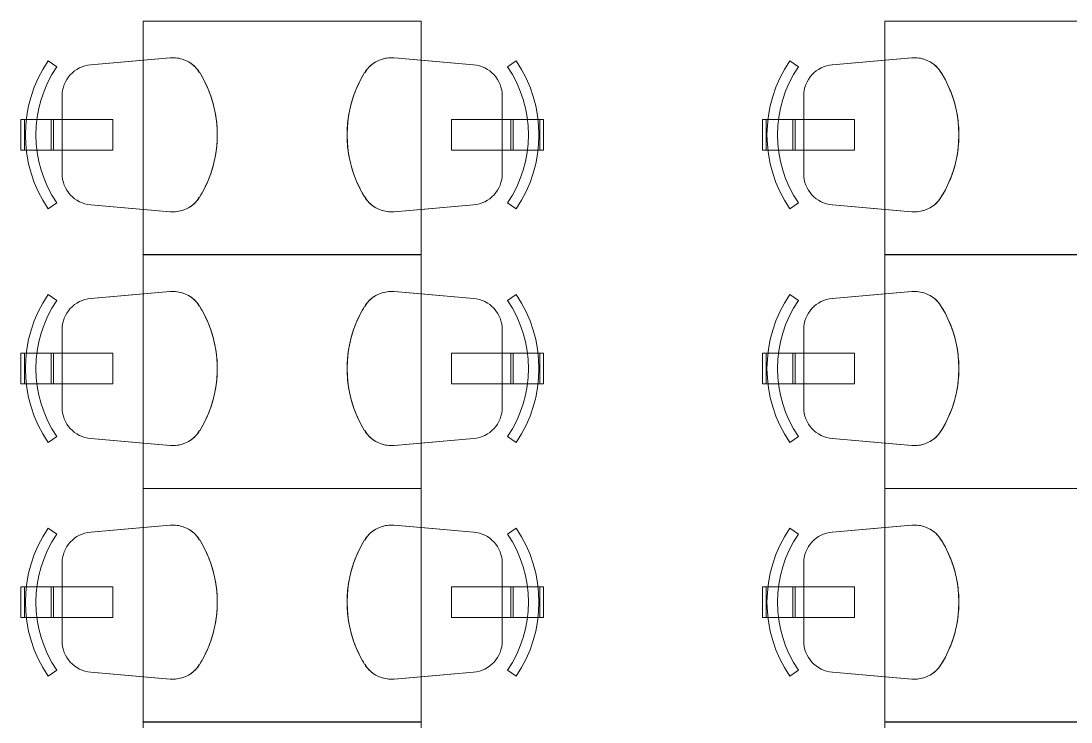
# Model space of a CAD drawing. Header units: inches. Extents: x 25273 to 28081, y 11840 to 13753.
# Drawn here: x 27602.4 to 27738.3, y 12203.6 to 12294.3 of the extents above; entities that cross this region are included whole.
import ezdxf

# ---------------------------------------------------------------- set-up
doc = ezdxf.new("R2010")
doc.units = ezdxf.units.IN
doc.header["$MEASUREMENT"] = 0
doc.layers.add('X1$0$I-FURN', color=30, linetype='Continuous', lineweight=9)

# ---------------------------------------------------------------- blocks, each defined once
blk = doc.blocks.new('X1$0$30 x 60 table22 - 30 x 60 table-5036654-FIRST FLOOR POWER _ SIGNAL')
at = {"layer": 'X1$0$I-FURN'}
for p, q in [((3042.85, 795.88), (3006.85, 795.88)), ((3006.85, 795.88), (3006.85, 765.65)), ((3006.85, 765.65), (3006.85, 795.88)), ((3006.85, 795.88), (3042.85, 795.88)), ((3042.85, 765.65), (3042.85, 795.88)), ((3042.85, 795.88), (3042.85, 765.65)), ((3006.85, 765.65), (3042.85, 765.65)), ((3042.85, 765.65), (3006.85, 765.65))]:
    blk.add_line(p, q, dxfattribs=at)
blk = doc.blocks.new('X1$0$30 x 60 table24 - 30 x 60 table-5036667-FIRST FLOOR POWER _ SIGNAL')
at = {"layer": 'X1$0$I-FURN'}
for p, q in [((3042.85, 795.88), (3006.85, 795.88)), ((3006.85, 795.88), (3006.85, 765.65)), ((3006.85, 765.65), (3006.85, 795.88)), ((3006.85, 795.88), (3042.85, 795.88)), ((3042.85, 765.65), (3042.85, 795.88)), ((3042.85, 795.88), (3042.85, 765.65)), ((3006.85, 765.65), (3042.85, 765.65)), ((3042.85, 765.65), (3006.85, 765.65))]:
    blk.add_line(p, q, dxfattribs=at)
blk = doc.blocks.new('X1$0$F-Chairs1 - Side 01-V162-FIRST FLOOR POWER _ SIGNAL')
at = {"layer": 'X1$0$I-FURN'}
for p, q in [((-9.07, 9.03), (-9.96, 19.32)), ((-9.96, 19.32), (-9.66, 15.81)), ((-9.66, 15.81), (-9.96, 19.32)), ((9.96, 19.32), (9.07, 9.03)), ((9.66, 15.81), (9.96, 19.32)), ((9.96, 19.32), (9.66, 15.81)), ((-9.66, 15.81), (-9.07, 9.03)), ((-9.07, 9.03), (-9.66, 15.81)), ((9.07, 9.03), (9.66, 15.81)), ((9.66, 15.81), (9.07, 9.03)), ((-2, 11.91), (-2, 5.32)), ((2, 11.91), (-2, 11.91)), ((-2, 11.91), (2, 11.91)), ((-2, 5.32), (-2, 11.91)), ((2, 11.91), (2, 5.32)), ((2, 5.32), (2, 11.91)), ((-9.57, 3.52), (-8.8, 4.64)), ((-8.8, 4.64), (-9.57, 3.52)), ((-9.57, 3.52), (-8.8, 4.64)), ((5.02, 5.32), (-5.02, 5.32)), ((-5.02, 5.32), (5.02, 5.32)), ((5.02, 5.32), (-5.02, 5.32)), ((-2, 5.32), (-2, 3.91)), ((-2, 4.21), (-2, 5.32)), ((2, 4.21), (-2, 4.21)), ((-2, 2.09), (-2, 4.21)), ((2, 5.32), (2, 4.21)), ((2, 3.91), (2, 5.32)), ((2, 4.21), (2, 2.09)), ((8.8, 4.64), (9.57, 3.52)), ((9.57, 3.52), (8.8, 4.64)), ((8.8, 4.64), (9.57, 3.52)), ((-2, 3.91), (-2, 2.09)), ((-2, 3.91), (2, 3.91)), ((2, 2.09), (2, 3.91)), ((-2, 2.09), (-2, 0.72)), ((-2, 0.72), (-2, 2.09)), ((2, 2.09), (2, 0.72)), ((2, 0.72), (2, 2.09)), ((-2, 0.72), (-2, 0)), ((-2, 0.46), (-2, 0.72)), ((2, 0.46), (-2, 0.46)), ((-2, 0.46), (-2, 0)), ((2, 0.46), (-2, 0.46)), ((2, 0.72), (2, 0.46)), ((2, 0), (2, 0.72)), ((2, 0), (2, 0.46)), ((-2, 0), (2, 0)), ((-2, 0), (2, 0))]:
    blk.add_line(p, q, dxfattribs=at)
for centre, radius, start, end in [((0, 10.06), 15.35, 58.407, 121.593), ((0, 10.06), 15.35, 58.407, 121.593), ((0, 10.06), 15.35, 103.5399, 112.5665), ((0, 10.06), 15.35, 94.5133, 103.5399), ((0, 10.06), 15.35, 85.4867, 94.5133), ((0, 10.06), 15.35, 76.4601, 85.4867), ((0, 10.06), 15.35, 67.4335, 76.4601), ((-5.91, 19.67), 4.06, 121.593, 184.9697), ((-5.91, 19.67), 4.06, 121.593, 184.9697), ((-5.91, 19.67), 4.06, 121.593, 134.2684), ((0, 10.06), 15.35, 112.5665, 121.593), ((0, 10.06), 15.35, 58.407, 67.4335), ((5.91, 19.67), 4.06, 355.0303, 58.407), ((5.91, 19.67), 4.06, 355.0303, 58.407), ((5.91, 19.67), 4.06, 45.7316, 58.407), ((-5.91, 19.67), 4.06, 146.9437, 159.6191), ((-5.91, 19.67), 4.06, 134.2684, 146.9437), ((5.91, 19.67), 4.06, 33.0563, 45.7316), ((5.91, 19.67), 4.06, 20.3809, 33.0563), ((-5.91, 19.67), 4.06, 159.6191, 172.2944), ((5.91, 19.67), 4.06, 7.7056, 20.3809), ((-5.91, 19.67), 4.06, 172.2944, 184.9697), ((5.91, 19.67), 4.06, 355.0303, 7.7056), ((-5.02, 9.38), 4.06, 184.9697, 270), ((-5.02, 9.38), 4.06, 184.9697, 270), ((-5.02, 9.38), 4.06, 184.9697, 270), ((5.02, 9.38), 4.06, 270, 355.0303), ((5.02, 9.38), 4.06, 270, 355.0303), ((5.02, 9.38), 4.06, 270, 355.0303), ((0, 17.51), 15.59, 235.6197, 304.3803), ((0, 17.51), 15.59, 235.6197, 304.3803), ((0, 17.51), 15.59, 235.6197, 304.3803), ((0, 17.51), 16.94, 235.6197, 304.3803), ((0, 17.51), 16.94, 235.6197, 304.3803), ((0, 17.51), 16.94, 235.6197, 304.3803)]:
    blk.add_arc(centre, radius, start, end, dxfattribs=at)
blk = doc.blocks.new('X1$0$30 x 60 table29 - 30 x 60 table-5036680-FIRST FLOOR POWER _ SIGNAL')
at = {"layer": 'X1$0$I-FURN'}
for p, q in [((3042.85, 795.88), (3006.85, 795.88)), ((3006.85, 795.88), (3006.85, 765.65)), ((3006.85, 765.65), (3006.85, 795.88)), ((3006.85, 795.88), (3042.85, 795.88)), ((3042.85, 765.65), (3042.85, 795.88)), ((3042.85, 795.88), (3042.85, 765.65)), ((3006.85, 765.65), (3042.85, 765.65)), ((3042.85, 765.65), (3006.85, 765.65))]:
    blk.add_line(p, q, dxfattribs=at)
blk = doc.blocks.new('X1$0$F-Chairs1 - Side 01-V163-FIRST FLOOR POWER _ SIGNAL')
at = {"layer": 'X1$0$I-FURN'}
for p, q in [((-9.07, 9.03), (-9.96, 19.32)), ((-9.96, 19.32), (-9.66, 15.81)), ((-9.66, 15.81), (-9.96, 19.32)), ((9.96, 19.32), (9.07, 9.03)), ((9.66, 15.81), (9.96, 19.32)), ((9.96, 19.32), (9.66, 15.81)), ((-9.66, 15.81), (-9.07, 9.03)), ((-9.07, 9.03), (-9.66, 15.81)), ((9.07, 9.03), (9.66, 15.81)), ((9.66, 15.81), (9.07, 9.03)), ((-2, 11.91), (-2, 5.32)), ((2, 11.91), (-2, 11.91)), ((-2, 11.91), (2, 11.91)), ((-2, 5.32), (-2, 11.91)), ((2, 11.91), (2, 5.32)), ((2, 5.32), (2, 11.91)), ((-9.57, 3.52), (-8.8, 4.64)), ((-8.8, 4.64), (-9.57, 3.52)), ((-9.57, 3.52), (-8.8, 4.64)), ((5.02, 5.32), (-5.02, 5.32)), ((-5.02, 5.32), (5.02, 5.32)), ((5.02, 5.32), (-5.02, 5.32)), ((-2, 5.32), (-2, 3.91)), ((-2, 4.21), (-2, 5.32)), ((2, 4.21), (-2, 4.21)), ((-2, 2.09), (-2, 4.21)), ((2, 5.32), (2, 4.21)), ((2, 3.91), (2, 5.32)), ((2, 4.21), (2, 2.09)), ((8.8, 4.64), (9.57, 3.52)), ((9.57, 3.52), (8.8, 4.64)), ((8.8, 4.64), (9.57, 3.52)), ((-2, 3.91), (-2, 2.09)), ((-2, 3.91), (2, 3.91)), ((2, 2.09), (2, 3.91)), ((-2, 2.09), (-2, 0.72)), ((-2, 0.72), (-2, 2.09)), ((2, 2.09), (2, 0.72)), ((2, 0.72), (2, 2.09)), ((-2, 0.72), (-2, 0)), ((-2, 0.46), (-2, 0.72)), ((2, 0.46), (-2, 0.46)), ((-2, 0.46), (-2, 0)), ((2, 0.46), (-2, 0.46)), ((2, 0.72), (2, 0.46)), ((2, 0), (2, 0.72)), ((2, 0), (2, 0.46)), ((-2, 0), (2, 0)), ((-2, 0), (2, 0))]:
    blk.add_line(p, q, dxfattribs=at)
for centre, radius, start, end in [((0, 10.06), 15.35, 58.407, 121.593), ((0, 10.06), 15.35, 58.407, 121.593), ((0, 10.06), 15.35, 103.5399, 112.5665), ((0, 10.06), 15.35, 94.5133, 103.5399), ((0, 10.06), 15.35, 85.4867, 94.5133), ((0, 10.06), 15.35, 76.4601, 85.4867), ((0, 10.06), 15.35, 58.407, 76.4601), ((-5.91, 19.67), 4.06, 121.593, 184.9697), ((-5.91, 19.67), 4.06, 121.593, 184.9697), ((-5.91, 19.67), 4.06, 121.593, 134.2684), ((0, 10.06), 15.35, 112.5665, 121.593), ((5.91, 19.67), 4.06, 355.0303, 58.407), ((5.91, 19.67), 4.06, 355.0303, 58.407), ((5.91, 19.67), 4.06, 45.7316, 58.407), ((-5.91, 19.67), 4.06, 146.9437, 159.6191), ((-5.91, 19.67), 4.06, 134.2684, 146.9437), ((5.91, 19.67), 4.06, 33.0563, 45.7316), ((5.91, 19.67), 4.06, 20.3809, 33.0563), ((-5.91, 19.67), 4.06, 159.6191, 184.9697), ((5.91, 19.67), 4.06, 7.7056, 20.3809), ((5.91, 19.67), 4.06, 355.0303, 7.7056), ((-5.02, 9.38), 4.06, 184.9697, 270), ((-5.02, 9.38), 4.06, 184.9697, 270), ((-5.02, 9.38), 4.06, 184.9697, 270), ((5.02, 9.38), 4.06, 270, 355.0303), ((5.02, 9.38), 4.06, 270, 355.0303), ((5.02, 9.38), 4.06, 270, 355.0303), ((0, 17.51), 15.59, 235.6197, 304.3803), ((0, 17.51), 15.59, 235.6197, 304.3803), ((0, 17.51), 15.59, 235.6197, 304.3803), ((0, 17.51), 16.94, 235.6197, 304.3803), ((0, 17.51), 16.94, 235.6197, 304.3803), ((0, 17.51), 16.94, 235.6197, 304.3803)]:
    blk.add_arc(centre, radius, start, end, dxfattribs=at)
blk = doc.blocks.new('X1$0$30 x 60 table30 - 30 x 60 table-5036693-FIRST FLOOR POWER _ SIGNAL')
at = {"layer": 'X1$0$I-FURN'}
for p, q in [((3042.85, 795.88), (3006.85, 795.88)), ((3006.85, 795.88), (3006.85, 765.65)), ((3006.85, 765.65), (3006.85, 795.88)), ((3006.85, 795.88), (3042.85, 795.88)), ((3042.85, 765.65), (3042.85, 795.88)), ((3042.85, 795.88), (3042.85, 765.65)), ((3006.85, 765.65), (3042.85, 765.65)), ((3042.85, 765.65), (3006.85, 765.65))]:
    blk.add_line(p, q, dxfattribs=at)
blk = doc.blocks.new('X1$0$F-Chairs1 - Side 01-V164-FIRST FLOOR POWER _ SIGNAL')
at = {"layer": 'X1$0$I-FURN'}
for p, q in [((-9.07, 9.03), (-9.96, 19.32)), ((-9.96, 19.32), (-9.66, 15.81)), ((-9.66, 15.81), (-9.96, 19.32)), ((9.96, 19.32), (9.07, 9.03)), ((9.66, 15.81), (9.96, 19.32)), ((9.96, 19.32), (9.66, 15.81)), ((-9.66, 15.81), (-9.07, 9.03)), ((-9.07, 9.03), (-9.66, 15.81)), ((9.07, 9.03), (9.66, 15.81)), ((9.66, 15.81), (9.07, 9.03)), ((-2, 11.91), (-2, 5.32)), ((2, 11.91), (-2, 11.91)), ((-2, 11.91), (2, 11.91)), ((-2, 5.32), (-2, 11.91)), ((2, 11.91), (2, 5.32)), ((2, 5.32), (2, 11.91)), ((-9.57, 3.52), (-8.8, 4.64)), ((-8.8, 4.64), (-9.57, 3.52)), ((-9.57, 3.52), (-8.8, 4.64)), ((5.02, 5.32), (-5.02, 5.32)), ((-5.02, 5.32), (5.02, 5.32)), ((5.02, 5.32), (-5.02, 5.32)), ((-2, 5.32), (-2, 3.91)), ((-2, 4.21), (-2, 5.32)), ((2, 4.21), (-2, 4.21)), ((-2, 2.09), (-2, 4.21)), ((2, 5.32), (2, 4.21)), ((2, 3.91), (2, 5.32)), ((2, 4.21), (2, 2.09)), ((8.8, 4.64), (9.57, 3.52)), ((9.57, 3.52), (8.8, 4.64)), ((8.8, 4.64), (9.57, 3.52)), ((-2, 3.91), (-2, 2.09)), ((-2, 3.91), (2, 3.91)), ((2, 2.09), (2, 3.91)), ((-2, 2.09), (-2, 0.72)), ((-2, 0.72), (-2, 2.09)), ((2, 2.09), (2, 0.72)), ((2, 0.72), (2, 2.09)), ((-2, 0.72), (-2, 0)), ((-2, 0.46), (-2, 0.72)), ((2, 0.46), (-2, 0.46)), ((-2, 0.46), (-2, 0)), ((2, 0.46), (-2, 0.46)), ((2, 0.72), (2, 0.46)), ((2, 0), (2, 0.72)), ((2, 0), (2, 0.46)), ((-2, 0), (2, 0)), ((-2, 0), (2, 0))]:
    blk.add_line(p, q, dxfattribs=at)
for centre, radius, start, end in [((0, 10.06), 15.35, 58.407, 121.593), ((0, 10.06), 15.35, 58.407, 121.593), ((0, 10.06), 15.35, 103.5399, 112.5665), ((0, 10.06), 15.35, 94.5133, 103.5399), ((0, 10.06), 15.35, 85.4867, 94.5133), ((0, 10.06), 15.35, 76.4601, 85.4867), ((0, 10.06), 15.35, 67.4335, 76.4601), ((-5.91, 19.67), 4.06, 121.593, 184.9697), ((-5.91, 19.67), 4.06, 121.593, 184.9697), ((-5.91, 19.67), 4.06, 121.593, 134.2684), ((0, 10.06), 15.35, 112.5665, 121.593), ((0, 10.06), 15.35, 58.407, 67.4335), ((5.91, 19.67), 4.06, 355.0303, 58.407), ((5.91, 19.67), 4.06, 355.0303, 58.407), ((5.91, 19.67), 4.06, 45.7316, 58.407), ((-5.91, 19.67), 4.06, 146.9437, 159.6191), ((-5.91, 19.67), 4.06, 134.2684, 146.9437), ((5.91, 19.67), 4.06, 33.0563, 45.7316), ((5.91, 19.67), 4.06, 20.3809, 33.0563), ((-5.91, 19.67), 4.06, 159.6191, 184.9697), ((5.91, 19.67), 4.06, 7.7056, 20.3809), ((5.91, 19.67), 4.06, 355.0303, 7.7056), ((-5.02, 9.38), 4.06, 184.9697, 270), ((-5.02, 9.38), 4.06, 184.9697, 270), ((-5.02, 9.38), 4.06, 184.9697, 270), ((5.02, 9.38), 4.06, 270, 355.0303), ((5.02, 9.38), 4.06, 270, 355.0303), ((5.02, 9.38), 4.06, 270, 355.0303), ((0, 17.51), 15.59, 235.6197, 304.3803), ((0, 17.51), 15.59, 235.6197, 304.3803), ((0, 17.51), 15.59, 235.6197, 304.3803), ((0, 17.51), 16.94, 235.6197, 304.3803), ((0, 17.51), 16.94, 235.6197, 304.3803), ((0, 17.51), 16.94, 235.6197, 304.3803)]:
    blk.add_arc(centre, radius, start, end, dxfattribs=at)
blk = doc.blocks.new('X1$0$30 x 60 table31 - 30 x 60 table-5036719-FIRST FLOOR POWER _ SIGNAL')
at = {"layer": 'X1$0$I-FURN'}
for p, q in [((3042.85, 795.88), (3006.85, 795.88)), ((3006.85, 795.88), (3006.85, 765.65)), ((3006.85, 765.65), (3006.85, 795.88)), ((3006.85, 795.88), (3042.85, 795.88)), ((3042.85, 765.65), (3042.85, 795.88)), ((3042.85, 795.88), (3042.85, 765.65)), ((3006.85, 765.65), (3042.85, 765.65)), ((3042.85, 765.65), (3006.85, 765.65))]:
    blk.add_line(p, q, dxfattribs=at)
blk = doc.blocks.new('X1$0$30 x 60 table32 - 30 x 60 table-5036732-FIRST FLOOR POWER _ SIGNAL')
at = {"layer": 'X1$0$I-FURN'}
for p, q in [((3042.85, 795.88), (3006.85, 795.88)), ((3006.85, 795.88), (3006.85, 765.65)), ((3006.85, 765.65), (3006.85, 795.88)), ((3006.85, 795.88), (3042.85, 795.88)), ((3042.85, 765.65), (3042.85, 795.88)), ((3042.85, 795.88), (3042.85, 765.65)), ((3006.85, 765.65), (3042.85, 765.65)), ((3042.85, 765.65), (3006.85, 765.65))]:
    blk.add_line(p, q, dxfattribs=at)
blk = doc.blocks.new('X1$0$F-Chairs1 - Side 01-V169-FIRST FLOOR POWER _ SIGNAL')
at = {"layer": 'X1$0$I-FURN'}
for p, q in [((-9.07, 9.03), (-9.96, 19.32)), ((-9.96, 19.32), (-9.66, 15.81)), ((-9.66, 15.81), (-9.96, 19.32)), ((9.96, 19.32), (9.07, 9.03)), ((9.66, 15.81), (9.96, 19.32)), ((9.96, 19.32), (9.66, 15.81)), ((-9.66, 15.81), (-9.07, 9.03)), ((-9.07, 9.03), (-9.66, 15.81)), ((9.07, 9.03), (9.66, 15.81)), ((9.66, 15.81), (9.07, 9.03)), ((-2, 11.91), (-2, 5.32)), ((2, 11.91), (-2, 11.91)), ((-2, 11.91), (2, 11.91)), ((-2, 5.32), (-2, 11.91)), ((2, 11.91), (2, 5.32)), ((2, 5.32), (2, 11.91)), ((-9.57, 3.52), (-8.8, 4.64)), ((-8.8, 4.64), (-9.57, 3.52)), ((-9.57, 3.52), (-8.8, 4.64)), ((5.02, 5.32), (-5.02, 5.32)), ((-5.02, 5.32), (5.02, 5.32)), ((5.02, 5.32), (-5.02, 5.32)), ((-2, 5.32), (-2, 3.91)), ((-2, 4.21), (-2, 5.32)), ((2, 4.21), (-2, 4.21)), ((-2, 2.09), (-2, 4.21)), ((2, 5.32), (2, 4.21)), ((2, 3.91), (2, 5.32)), ((2, 4.21), (2, 2.09)), ((8.8, 4.64), (9.57, 3.52)), ((9.57, 3.52), (8.8, 4.64)), ((8.8, 4.64), (9.57, 3.52)), ((-2, 3.91), (-2, 2.09)), ((-2, 3.91), (2, 3.91)), ((2, 2.09), (2, 3.91)), ((-2, 2.09), (-2, 0.72)), ((-2, 0.72), (-2, 2.09)), ((2, 2.09), (2, 0.72)), ((2, 0.72), (2, 2.09)), ((-2, 0.72), (-2, 0)), ((-2, 0.46), (-2, 0.72)), ((2, 0.46), (-2, 0.46)), ((-2, 0.46), (-2, 0)), ((2, 0.46), (-2, 0.46)), ((2, 0.72), (2, 0.46)), ((2, 0), (2, 0.72)), ((2, 0), (2, 0.46)), ((-2, 0), (2, 0)), ((-2, 0), (2, 0))]:
    blk.add_line(p, q, dxfattribs=at)
for centre, radius, start, end in [((0, 10.06), 15.35, 58.407, 121.593), ((0, 10.06), 15.35, 58.407, 121.593), ((0, 10.06), 15.35, 103.5399, 112.5665), ((0, 10.06), 15.35, 94.5133, 103.5399), ((0, 10.06), 15.35, 85.4867, 94.5133), ((0, 10.06), 15.35, 76.4601, 85.4867), ((0, 10.06), 15.35, 67.4335, 76.4601), ((-5.91, 19.67), 4.06, 121.593, 184.9697), ((-5.91, 19.67), 4.06, 121.593, 184.9697), ((-5.91, 19.67), 4.06, 121.593, 134.2684), ((0, 10.06), 15.35, 112.5665, 121.593), ((0, 10.06), 15.35, 58.407, 67.4335), ((5.91, 19.67), 4.06, 355.0303, 58.407), ((5.91, 19.67), 4.06, 355.0303, 58.407), ((5.91, 19.67), 4.06, 45.7316, 58.407), ((-5.91, 19.67), 4.06, 134.2684, 159.6191), ((5.91, 19.67), 4.06, 33.0563, 45.7316), ((5.91, 19.67), 4.06, 20.3809, 33.0563), ((-5.91, 19.67), 4.06, 159.6191, 172.2944), ((5.91, 19.67), 4.06, 7.7056, 20.3809), ((-5.91, 19.67), 4.06, 172.2944, 184.9697), ((5.91, 19.67), 4.06, 355.0303, 7.7056), ((-5.02, 9.38), 4.06, 184.9697, 270), ((-5.02, 9.38), 4.06, 184.9697, 270), ((-5.02, 9.38), 4.06, 184.9697, 270), ((5.02, 9.38), 4.06, 270, 355.0303), ((5.02, 9.38), 4.06, 270, 355.0303), ((5.02, 9.38), 4.06, 270, 355.0303), ((0, 17.51), 15.59, 235.6197, 304.3803), ((0, 17.51), 15.59, 235.6197, 304.3803), ((0, 17.51), 15.59, 235.6197, 304.3803), ((0, 17.51), 16.94, 235.6197, 304.3803), ((0, 17.51), 16.94, 235.6197, 304.3803), ((0, 17.51), 16.94, 235.6197, 304.3803)]:
    blk.add_arc(centre, radius, start, end, dxfattribs=at)
blk = doc.blocks.new('X1$0$30 x 60 table33 - 30 x 60 table-5036745-FIRST FLOOR POWER _ SIGNAL')
at = {"layer": 'X1$0$I-FURN'}
for p, q in [((3042.85, 795.88), (3006.85, 795.88)), ((3006.85, 795.88), (3006.85, 765.65)), ((3006.85, 765.65), (3006.85, 795.88)), ((3006.85, 795.88), (3042.85, 795.88)), ((3042.85, 765.65), (3042.85, 795.88)), ((3042.85, 795.88), (3042.85, 765.65)), ((3006.85, 765.65), (3042.85, 765.65)), ((3042.85, 765.65), (3006.85, 765.65))]:
    blk.add_line(p, q, dxfattribs=at)
blk = doc.blocks.new('X1$0$F-Chairs1 - Side 01-V170-FIRST FLOOR POWER _ SIGNAL')
at = {"layer": 'X1$0$I-FURN'}
for p, q in [((-9.07, 9.03), (-9.96, 19.32)), ((-9.96, 19.32), (-9.66, 15.81)), ((-9.66, 15.81), (-9.96, 19.32)), ((9.96, 19.32), (9.07, 9.03)), ((9.66, 15.81), (9.96, 19.32)), ((9.96, 19.32), (9.66, 15.81)), ((-9.66, 15.81), (-9.07, 9.03)), ((-9.07, 9.03), (-9.66, 15.81)), ((9.07, 9.03), (9.66, 15.81)), ((9.66, 15.81), (9.07, 9.03)), ((-2, 11.91), (-2, 5.32)), ((2, 11.91), (-2, 11.91)), ((-2, 11.91), (2, 11.91)), ((-2, 5.32), (-2, 11.91)), ((2, 11.91), (2, 5.32)), ((2, 5.32), (2, 11.91)), ((-9.57, 3.52), (-8.8, 4.64)), ((-8.8, 4.64), (-9.57, 3.52)), ((-9.57, 3.52), (-8.8, 4.64)), ((5.02, 5.32), (-5.02, 5.32)), ((-5.02, 5.32), (5.02, 5.32)), ((5.02, 5.32), (-5.02, 5.32)), ((-2, 5.32), (-2, 3.91)), ((-2, 4.21), (-2, 5.32)), ((2, 4.21), (-2, 4.21)), ((-2, 2.09), (-2, 4.21)), ((2, 5.32), (2, 4.21)), ((2, 3.91), (2, 5.32)), ((2, 4.21), (2, 2.09)), ((8.8, 4.64), (9.57, 3.52)), ((9.57, 3.52), (8.8, 4.64)), ((8.8, 4.64), (9.57, 3.52)), ((-2, 3.91), (-2, 2.09)), ((-2, 3.91), (2, 3.91)), ((2, 2.09), (2, 3.91)), ((-2, 2.09), (-2, 0.72)), ((-2, 0.72), (-2, 2.09)), ((2, 2.09), (2, 0.72)), ((2, 0.72), (2, 2.09)), ((-2, 0.72), (-2, 0)), ((-2, 0.46), (-2, 0.72)), ((2, 0.46), (-2, 0.46)), ((-2, 0.46), (-2, 0)), ((2, 0.46), (-2, 0.46)), ((2, 0.72), (2, 0.46)), ((2, 0), (2, 0.72)), ((2, 0), (2, 0.46)), ((-2, 0), (2, 0)), ((-2, 0), (2, 0))]:
    blk.add_line(p, q, dxfattribs=at)
for centre, radius, start, end in [((0, 10.06), 15.35, 58.407, 121.593), ((0, 10.06), 15.35, 58.407, 121.593), ((0, 10.06), 15.35, 103.5399, 112.5665), ((0, 10.06), 15.35, 85.4867, 103.5399), ((0, 10.06), 15.35, 76.4601, 85.4867), ((0, 10.06), 15.35, 67.4335, 76.4601), ((-5.91, 19.67), 4.06, 121.593, 184.9697), ((-5.91, 19.67), 4.06, 121.593, 184.9697), ((-5.91, 19.67), 4.06, 121.593, 134.2684), ((0, 10.06), 15.35, 112.5665, 121.593), ((0, 10.06), 15.35, 58.407, 67.4335), ((5.91, 19.67), 4.06, 355.0303, 58.407), ((5.91, 19.67), 4.06, 355.0303, 58.407), ((5.91, 19.67), 4.06, 45.7316, 58.407), ((-5.91, 19.67), 4.06, 146.9437, 159.6191), ((-5.91, 19.67), 4.06, 134.2684, 146.9437), ((5.91, 19.67), 4.06, 33.0563, 45.7316), ((5.91, 19.67), 4.06, 20.3809, 33.0563), ((-5.91, 19.67), 4.06, 159.6191, 172.2944), ((5.91, 19.67), 4.06, 7.7056, 20.3809), ((-5.91, 19.67), 4.06, 172.2944, 184.9697), ((5.91, 19.67), 4.06, 355.0303, 7.7056), ((-5.02, 9.38), 4.06, 184.9697, 270), ((-5.02, 9.38), 4.06, 184.9697, 270), ((-5.02, 9.38), 4.06, 184.9697, 270), ((5.02, 9.38), 4.06, 270, 355.0303), ((5.02, 9.38), 4.06, 270, 355.0303), ((5.02, 9.38), 4.06, 270, 355.0303), ((0, 17.51), 15.59, 235.6197, 304.3803), ((0, 17.51), 15.59, 235.6197, 304.3803), ((0, 17.51), 15.59, 235.6197, 304.3803), ((0, 17.51), 16.94, 235.6197, 304.3803), ((0, 17.51), 16.94, 235.6197, 304.3803), ((0, 17.51), 16.94, 235.6197, 304.3803)]:
    blk.add_arc(centre, radius, start, end, dxfattribs=at)
blk = doc.blocks.new('X1$0$30 x 60 table34 - 30 x 60 table-5036758-FIRST FLOOR POWER _ SIGNAL')
at = {"layer": 'X1$0$I-FURN'}
for p, q in [((3042.85, 795.88), (3006.85, 795.88)), ((3006.85, 795.88), (3006.85, 765.65)), ((3006.85, 765.65), (3006.85, 795.88)), ((3006.85, 795.88), (3042.85, 795.88)), ((3042.85, 765.65), (3042.85, 795.88)), ((3042.85, 795.88), (3042.85, 765.65)), ((3006.85, 765.65), (3042.85, 765.65)), ((3042.85, 765.65), (3006.85, 765.65))]:
    blk.add_line(p, q, dxfattribs=at)
blk = doc.blocks.new('X1$0$F-Chairs1 - Side 01-V171-FIRST FLOOR POWER _ SIGNAL')
at = {"layer": 'X1$0$I-FURN'}
for p, q in [((2, 0), (-2, 0)), ((-2, 0), (-2, -0.46)), ((2, 0), (-2, 0)), ((-2, 0), (-2, -0.72)), ((2, -0.46), (2, 0)), ((2, -0.72), (2, 0)), ((-2, -0.46), (2, -0.46)), ((-2, -0.46), (2, -0.46)), ((-2, -0.72), (-2, -0.46)), ((-2, -0.72), (-2, -2.09)), ((-2, -2.09), (-2, -0.72)), ((2, -0.46), (2, -0.72)), ((2, -0.72), (2, -2.09)), ((2, -2.09), (2, -0.72)), ((-2, -2.09), (-2, -3.91)), ((-2, -4.21), (-2, -2.09)), ((2, -2.09), (2, -4.21)), ((2, -3.91), (2, -2.09)), ((-9.57, -3.52), (-8.8, -4.64)), ((-9.57, -3.52), (-8.8, -4.64)), ((-8.8, -4.64), (-9.57, -3.52)), ((-2, -3.91), (-2, -5.32)), ((2, -3.91), (-2, -3.91)), ((2, -5.32), (2, -3.91)), ((8.8, -4.64), (9.57, -3.52)), ((8.8, -4.64), (9.57, -3.52)), ((9.57, -3.52), (8.8, -4.64)), ((5.02, -5.32), (-5.02, -5.32)), ((5.02, -5.32), (-5.02, -5.32)), ((-5.02, -5.32), (5.02, -5.32)), ((-2, -4.21), (2, -4.21)), ((-2, -5.32), (-2, -4.21)), ((-2, -5.32), (-2, -11.91)), ((-2, -11.91), (-2, -5.32)), ((2, -4.21), (2, -5.32)), ((2, -5.32), (2, -11.91)), ((2, -11.91), (2, -5.32)), ((-9.07, -9.03), (-9.96, -19.32)), ((-9.07, -9.03), (-9.66, -15.81)), ((-9.66, -15.81), (-9.07, -9.03)), ((9.96, -19.32), (9.07, -9.03)), ((9.66, -15.81), (9.07, -9.03)), ((9.07, -9.03), (9.66, -15.81)), ((2, -11.91), (-2, -11.91)), ((-2, -11.91), (2, -11.91)), ((-9.66, -15.81), (-9.96, -19.32)), ((-9.96, -19.32), (-9.66, -15.81)), ((9.96, -19.32), (9.66, -15.81)), ((9.66, -15.81), (9.96, -19.32))]:
    blk.add_line(p, q, dxfattribs=at)
for centre, radius, start, end in [((0, -17.51), 16.94, 55.6197, 124.3803), ((0, -17.51), 16.94, 55.6197, 124.3803), ((0, -17.51), 16.94, 55.6197, 124.3803), ((0, -17.51), 15.59, 55.6197, 124.3803), ((0, -17.51), 15.59, 55.6197, 124.3803), ((0, -17.51), 15.59, 55.6197, 124.3803), ((-5.02, -9.38), 4.06, 90, 175.0303), ((-5.02, -9.38), 4.06, 90, 175.0303), ((-5.02, -9.38), 4.06, 90, 175.0303), ((5.02, -9.38), 4.06, 4.9697, 90), ((5.02, -9.38), 4.06, 4.9697, 90), ((5.02, -9.38), 4.06, 4.9697, 90), ((-5.91, -19.67), 4.06, 175.0303, 238.407), ((-5.91, -19.67), 4.06, 175.0303, 238.407), ((-5.91, -19.67), 4.06, 175.0303, 187.7056), ((-5.91, -19.67), 4.06, 187.7056, 200.3809), ((5.91, -19.67), 4.06, 301.593, 4.9697), ((5.91, -19.67), 4.06, 301.593, 4.9697), ((5.91, -19.67), 4.06, 339.6191, 352.2944), ((5.91, -19.67), 4.06, 352.2944, 4.9697), ((-5.91, -19.67), 4.06, 200.3809, 213.0563), ((5.91, -19.67), 4.06, 326.9437, 339.6191), ((-5.91, -19.67), 4.06, 213.0563, 225.7316), ((-5.91, -19.67), 4.06, 225.7316, 238.407), ((5.91, -19.67), 4.06, 301.593, 314.2684), ((5.91, -19.67), 4.06, 314.2684, 326.9437), ((0, -10.06), 15.35, 238.407, 301.593), ((0, -10.06), 15.35, 238.407, 301.593), ((0, -10.06), 15.35, 238.407, 247.4335), ((0, -10.06), 15.35, 247.4335, 256.4601), ((0, -10.06), 15.35, 283.5399, 292.5665), ((0, -10.06), 15.35, 292.5665, 301.593), ((0, -10.06), 15.35, 256.4601, 265.4867), ((0, -10.06), 15.35, 265.4867, 274.5133), ((0, -10.06), 15.35, 274.5133, 283.5399)]:
    blk.add_arc(centre, radius, start, end, dxfattribs=at)
blk = doc.blocks.new('X1$0$F-Chairs1 - Side 01-V172-FIRST FLOOR POWER _ SIGNAL')
at = {"layer": 'X1$0$I-FURN'}
for p, q in [((2, 0), (-2, 0)), ((-2, 0), (-2, -0.46)), ((2, 0), (-2, 0)), ((-2, 0), (-2, -0.72)), ((2, -0.46), (2, 0)), ((2, -0.72), (2, 0)), ((-2, -0.46), (2, -0.46)), ((-2, -0.46), (2, -0.46)), ((-2, -0.72), (-2, -0.46)), ((-2, -0.72), (-2, -2.09)), ((-2, -2.09), (-2, -0.72)), ((2, -0.46), (2, -0.72)), ((2, -0.72), (2, -2.09)), ((2, -2.09), (2, -0.72)), ((-2, -2.09), (-2, -3.91)), ((-2, -4.21), (-2, -2.09)), ((2, -2.09), (2, -4.21)), ((2, -3.91), (2, -2.09)), ((-9.57, -3.52), (-8.8, -4.64)), ((-9.57, -3.52), (-8.8, -4.64)), ((-8.8, -4.64), (-9.57, -3.52)), ((-2, -3.91), (-2, -5.32)), ((2, -3.91), (-2, -3.91)), ((2, -5.32), (2, -3.91)), ((8.8, -4.64), (9.57, -3.52)), ((8.8, -4.64), (9.57, -3.52)), ((9.57, -3.52), (8.8, -4.64)), ((5.02, -5.32), (-5.02, -5.32)), ((5.02, -5.32), (-5.02, -5.32)), ((-5.02, -5.32), (5.02, -5.32)), ((-2, -4.21), (2, -4.21)), ((-2, -5.32), (-2, -4.21)), ((-2, -5.32), (-2, -11.91)), ((-2, -11.91), (-2, -5.32)), ((2, -4.21), (2, -5.32)), ((2, -5.32), (2, -11.91)), ((2, -11.91), (2, -5.32)), ((-9.07, -9.03), (-9.96, -19.32)), ((-9.07, -9.03), (-9.66, -15.81)), ((-9.66, -15.81), (-9.07, -9.03)), ((9.96, -19.32), (9.07, -9.03)), ((9.66, -15.81), (9.07, -9.03)), ((9.07, -9.03), (9.66, -15.81)), ((2, -11.91), (-2, -11.91)), ((-2, -11.91), (2, -11.91)), ((-9.66, -15.81), (-9.96, -19.32)), ((-9.96, -19.32), (-9.66, -15.81)), ((9.96, -19.32), (9.66, -15.81)), ((9.66, -15.81), (9.96, -19.32))]:
    blk.add_line(p, q, dxfattribs=at)
for centre, radius, start, end in [((0, -17.51), 16.94, 55.6197, 124.3803), ((0, -17.51), 16.94, 55.6197, 124.3803), ((0, -17.51), 16.94, 55.6197, 124.3803), ((0, -17.51), 15.59, 55.6197, 124.3803), ((0, -17.51), 15.59, 55.6197, 124.3803), ((0, -17.51), 15.59, 55.6197, 124.3803), ((-5.02, -9.38), 4.06, 90, 175.0303), ((-5.02, -9.38), 4.06, 90, 175.0303), ((-5.02, -9.38), 4.06, 90, 175.0303), ((5.02, -9.38), 4.06, 4.9697, 90), ((5.02, -9.38), 4.06, 4.9697, 90), ((5.02, -9.38), 4.06, 4.9697, 90), ((-5.91, -19.67), 4.06, 175.0303, 238.407), ((-5.91, -19.67), 4.06, 175.0303, 238.407), ((-5.91, -19.67), 4.06, 175.0303, 187.7056), ((-5.91, -19.67), 4.06, 187.7056, 200.3809), ((5.91, -19.67), 4.06, 301.593, 4.9697), ((5.91, -19.67), 4.06, 301.593, 4.9697), ((5.91, -19.67), 4.06, 339.6191, 4.9697), ((-5.91, -19.67), 4.06, 200.3809, 213.0563), ((5.91, -19.67), 4.06, 326.9437, 339.6191), ((-5.91, -19.67), 4.06, 213.0563, 238.407), ((5.91, -19.67), 4.06, 301.593, 314.2684), ((5.91, -19.67), 4.06, 314.2684, 326.9437), ((0, -10.06), 15.35, 238.407, 301.593), ((0, -10.06), 15.35, 238.407, 301.593), ((0, -10.06), 15.35, 238.407, 247.4335), ((0, -10.06), 15.35, 247.4335, 256.4601), ((0, -10.06), 15.35, 283.5399, 292.5665), ((0, -10.06), 15.35, 292.5665, 301.593), ((0, -10.06), 15.35, 256.4601, 274.5133), ((0, -10.06), 15.35, 274.5133, 283.5399)]:
    blk.add_arc(centre, radius, start, end, dxfattribs=at)
blk = doc.blocks.new('X1$0$F-Chairs1 - Side 01-V173-FIRST FLOOR POWER _ SIGNAL')
at = {"layer": 'X1$0$I-FURN'}
for p, q in [((2, 0), (-2, 0)), ((-2, 0), (-2, -0.46)), ((2, 0), (-2, 0)), ((-2, 0), (-2, -0.72)), ((2, -0.46), (2, 0)), ((2, -0.72), (2, 0)), ((-2, -0.46), (2, -0.46)), ((-2, -0.46), (2, -0.46)), ((-2, -0.72), (-2, -0.46)), ((-2, -0.72), (-2, -2.09)), ((-2, -2.09), (-2, -0.72)), ((2, -0.46), (2, -0.72)), ((2, -0.72), (2, -2.09)), ((2, -2.09), (2, -0.72)), ((-2, -2.09), (-2, -3.91)), ((-2, -4.21), (-2, -2.09)), ((2, -2.09), (2, -4.21)), ((2, -3.91), (2, -2.09)), ((-9.57, -3.52), (-8.8, -4.64)), ((-9.57, -3.52), (-8.8, -4.64)), ((-8.8, -4.64), (-9.57, -3.52)), ((-2, -3.91), (-2, -5.32)), ((2, -3.91), (-2, -3.91)), ((2, -5.32), (2, -3.91)), ((8.8, -4.64), (9.57, -3.52)), ((8.8, -4.64), (9.57, -3.52)), ((9.57, -3.52), (8.8, -4.64)), ((5.02, -5.32), (-5.02, -5.32)), ((5.02, -5.32), (-5.02, -5.32)), ((-5.02, -5.32), (5.02, -5.32)), ((-2, -4.21), (2, -4.21)), ((-2, -5.32), (-2, -4.21)), ((-2, -5.32), (-2, -11.91)), ((-2, -11.91), (-2, -5.32)), ((2, -4.21), (2, -5.32)), ((2, -5.32), (2, -11.91)), ((2, -11.91), (2, -5.32)), ((-9.07, -9.03), (-9.96, -19.32)), ((-9.07, -9.03), (-9.66, -15.81)), ((-9.66, -15.81), (-9.07, -9.03)), ((9.96, -19.32), (9.07, -9.03)), ((9.66, -15.81), (9.07, -9.03)), ((9.07, -9.03), (9.66, -15.81)), ((2, -11.91), (-2, -11.91)), ((-2, -11.91), (2, -11.91)), ((-9.66, -15.81), (-9.96, -19.32)), ((-9.96, -19.32), (-9.66, -15.81)), ((9.96, -19.32), (9.66, -15.81)), ((9.66, -15.81), (9.96, -19.32))]:
    blk.add_line(p, q, dxfattribs=at)
for centre, radius, start, end in [((0, -17.51), 16.94, 55.6197, 124.3803), ((0, -17.51), 16.94, 55.6197, 124.3803), ((0, -17.51), 16.94, 55.6197, 124.3803), ((0, -17.51), 15.59, 55.6197, 124.3803), ((0, -17.51), 15.59, 55.6197, 124.3803), ((0, -17.51), 15.59, 55.6197, 124.3803), ((-5.02, -9.38), 4.06, 90, 175.0303), ((-5.02, -9.38), 4.06, 90, 175.0303), ((-5.02, -9.38), 4.06, 90, 175.0303), ((5.02, -9.38), 4.06, 4.9697, 90), ((5.02, -9.38), 4.06, 4.9697, 90), ((5.02, -9.38), 4.06, 4.9697, 90), ((-5.91, -19.67), 4.06, 175.0303, 238.407), ((-5.91, -19.67), 4.06, 175.0303, 238.407), ((-5.91, -19.67), 4.06, 175.0303, 187.7056), ((-5.91, -19.67), 4.06, 187.7056, 200.3809), ((5.91, -19.67), 4.06, 301.593, 4.9697), ((5.91, -19.67), 4.06, 301.593, 4.9697), ((5.91, -19.67), 4.06, 339.6191, 352.2944), ((5.91, -19.67), 4.06, 352.2944, 4.9697), ((-5.91, -19.67), 4.06, 200.3809, 225.7316), ((5.91, -19.67), 4.06, 314.2684, 339.6191), ((-5.91, -19.67), 4.06, 225.7316, 238.407), ((5.91, -19.67), 4.06, 301.593, 314.2684), ((0, -10.06), 15.35, 238.407, 301.593), ((0, -10.06), 15.35, 238.407, 301.593), ((0, -10.06), 15.35, 238.407, 247.4335), ((0, -10.06), 15.35, 247.4335, 256.4601), ((0, -10.06), 15.35, 283.5399, 301.593), ((0, -10.06), 15.35, 256.4601, 265.4867), ((0, -10.06), 15.35, 265.4867, 274.5133), ((0, -10.06), 15.35, 274.5133, 283.5399)]:
    blk.add_arc(centre, radius, start, end, dxfattribs=at)
blk = doc.blocks.new('X1')
at = {"layer": 'X1$0$I-FURN'}
for name, p, rotation in [('X1$0$30 x 60 table34 - 30 x 60 table-5036758-FIRST FLOOR POWER _ SIGNAL', (30661.09, 13059.95), 180), ('X1$0$30 x 60 table30 - 30 x 60 table-5036693-FIRST FLOOR POWER _ SIGNAL', (30757.09, 13059.95), 180), ('X1$0$F-Chairs1 - Side 01-V162-FIRST FLOOR POWER _ SIGNAL', (27602.42, 12279.58), 269.9999999999993), ('X1$0$F-Chairs1 - Side 01-V173-FIRST FLOOR POWER _ SIGNAL', (27670.04, 12279.58), 270.0000000000007), ('X1$0$F-Chairs1 - Side 01-V164-FIRST FLOOR POWER _ SIGNAL', (27698.42, 12279.58), 269.9999999999993), ('X1$0$30 x 60 table33 - 30 x 60 table-5036745-FIRST FLOOR POWER _ SIGNAL', (30661.09, 13029.73), 180), ('X1$0$30 x 60 table29 - 30 x 60 table-5036680-FIRST FLOOR POWER _ SIGNAL', (30757.09, 13029.73), 180), ('X1$0$F-Chairs1 - Side 01-V170-FIRST FLOOR POWER _ SIGNAL', (27602.42, 12249.35), 269.9999999999993), ('X1$0$F-Chairs1 - Side 01-V172-FIRST FLOOR POWER _ SIGNAL', (27670.04, 12249.35), 270.0000000000007), ('X1$0$F-Chairs1 - Side 01-V163-FIRST FLOOR POWER _ SIGNAL', (27698.42, 12249.35), 269.9999999999993), ('X1$0$30 x 60 table32 - 30 x 60 table-5036732-FIRST FLOOR POWER _ SIGNAL', (30661.09, 12999.5), 180), ('X1$0$30 x 60 table24 - 30 x 60 table-5036667-FIRST FLOOR POWER _ SIGNAL', (30757.09, 12999.5), 180), ('X1$0$F-Chairs1 - Side 01-V169-FIRST FLOOR POWER _ SIGNAL', (27602.42, 12219.13), 269.9999999999993), ('X1$0$F-Chairs1 - Side 01-V171-FIRST FLOOR POWER _ SIGNAL', (27670.04, 12219.13), 270.0000000000007), ('X1$0$F-Chairs1 - Side 01-V162-FIRST FLOOR POWER _ SIGNAL', (27698.42, 12219.13), 269.9999999999993), ('X1$0$30 x 60 table31 - 30 x 60 table-5036719-FIRST FLOOR POWER _ SIGNAL', (30661.09, 12969.28), 180), ('X1$0$30 x 60 table22 - 30 x 60 table-5036654-FIRST FLOOR POWER _ SIGNAL', (30757.09, 12969.28), 180)]:
    blk.add_blockref(name, p, dxfattribs=dict(at, rotation=rotation))

msp = doc.modelspace()

# ---------------------------------------------------------------- block references
at = {"lineweight": 5}
msp.add_blockref('X1', (0, 0), dxfattribs=at)

doc.saveas('drawing.dxf')
